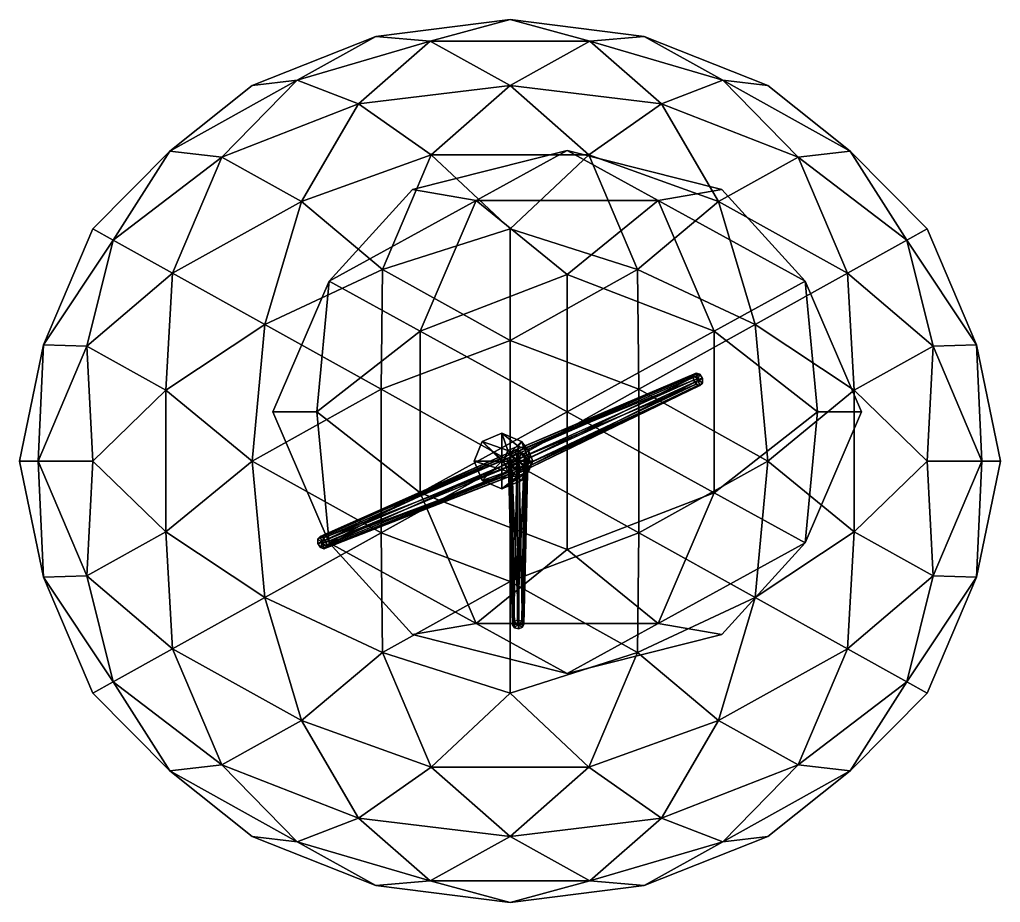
# Model space of a CAD drawing. Header units: metres. Extents: x -2.95 to 3.05, y -2.7 to 2.7.
import ezdxf

# ---------------------------------------------------------------- set-up
doc = ezdxf.new("R2010")
doc.units = ezdxf.units.M
doc.layers.add('XARCH', color=2, linetype='Continuous')

msp = doc.modelspace()

# ---------------------------------------------------------------- linework, layer by layer
at = {"layer": 'XARCH'}
for points in [[(-0.7698, 2.5972, 4.0065), (-0.4374, 2.5679, 4.1511), (0.05, 2.7, 4.0065)], [(-0.7698, 2.5972, 4.0065), (0.05, 2.7, 4.0065), (-0.4374, 2.5679, 3.862)], [(-0.4374, 2.5679, 4.1511), (0.5374, 2.5679, 4.1511), (0.05, 2.7, 4.0065)], [(0.05, 2.7, 4.0065), (0.5374, 2.5679, 3.862), (-0.4374, 2.5679, 3.862)], [(0.05, 2.7, 4.0065), (0.5374, 2.5679, 4.1511), (0.8698, 2.5972, 4.0065)], [(0.05, 2.7, 4.0065), (0.8698, 2.5972, 4.0065), (0.5374, 2.5679, 3.862)], [(-1.5272, 2.2968, 4.0065), (-1.2517, 2.3292, 4.1495), (-0.7698, 2.5972, 4.0065)], [(-1.5272, 2.2968, 4.0065), (-0.7698, 2.5972, 4.0065), (-1.2517, 2.3292, 3.8636)], [(-1.2517, 2.3292, 4.1495), (-0.4374, 2.5679, 4.1511), (-0.7698, 2.5972, 4.0065)], [(-0.7698, 2.5972, 4.0065), (-0.4374, 2.5679, 3.862), (-1.2517, 2.3292, 3.8636)], [(0.5374, 2.5679, 4.1511), (1.3517, 2.3292, 4.1495), (0.8698, 2.5972, 4.0065)], [(0.8698, 2.5972, 4.0065), (1.3517, 2.3292, 3.8636), (0.5374, 2.5679, 3.862)], [(0.8698, 2.5972, 4.0065), (1.3517, 2.3292, 4.1495), (1.6272, 2.2968, 4.0065)], [(0.8698, 2.5972, 4.0065), (1.6272, 2.2968, 4.0065), (1.3517, 2.3292, 3.8636)], [(-1.2517, 2.3292, 4.1495), (-0.8771, 2.1843, 4.2815), (-0.4374, 2.5679, 4.1511)], [(-1.2517, 2.3292, 3.8636), (-0.4374, 2.5679, 3.862), (-0.8771, 2.1843, 3.7315)], [(-0.8771, 2.1843, 4.2815), (0.05, 2.2968, 4.2957), (-0.4374, 2.5679, 4.1511)], [(-0.4374, 2.5679, 3.862), (0.05, 2.2968, 3.7174), (-0.8771, 2.1843, 3.7315)], [(0.05, 2.2968, 4.2957), (0.5374, 2.5679, 4.1511), (-0.4374, 2.5679, 4.1511)], [(0.5374, 2.5679, 3.862), (0.05, 2.2968, 3.7174), (-0.4374, 2.5679, 3.862)], [(0.05, 2.2968, 4.2957), (0.9771, 2.1843, 4.2815), (0.5374, 2.5679, 4.1511)], [(0.5374, 2.5679, 3.862), (0.9771, 2.1843, 3.7315), (0.05, 2.2968, 3.7174)], [(0.5374, 2.5679, 4.1511), (0.9771, 2.1843, 4.2815), (1.3517, 2.3292, 4.1495)], [(0.5374, 2.5679, 3.862), (1.3517, 2.3292, 3.8636), (0.9771, 2.1843, 3.7315)], [(-1.5272, 2.2968, 4.0065), (-2.0313, 1.8955, 4.0949), (-1.2517, 2.3292, 4.1495)], [(-2.0313, 1.8955, 4.0949), (-1.7134, 1.8581, 4.2405), (-1.2517, 2.3292, 4.1495)], [(-1.5272, 2.2968, 4.0065), (-1.2517, 2.3292, 3.8636), (-2.0313, 1.8955, 3.9182)], [(-1.2517, 2.3292, 3.8636), (-1.7134, 1.8581, 3.7726), (-2.0313, 1.8955, 3.9182)], [(-1.5272, 2.2968, 4.0065), (-2.0313, 1.8955, 3.9182), (-2.0313, 1.8955, 4.0949)], [(-1.2517, 2.3292, 4.1495), (-1.7134, 1.8581, 4.2405), (-0.8771, 2.1843, 4.2815)], [(-1.2517, 2.3292, 3.8636), (-0.8771, 2.1843, 3.7315), (-1.7134, 1.8581, 3.7726)], [(-0.8771, 2.1843, 4.2815), (-0.4319, 1.8732, 4.3927), (0.05, 2.2968, 4.2957)], [(-0.8771, 2.1843, 3.7315), (0.05, 2.2968, 3.7174), (-0.4319, 1.8732, 3.6204)], [(-0.4319, 1.8732, 4.3927), (0.5319, 1.8732, 4.3927), (0.05, 2.2968, 4.2957)], [(0.05, 2.2968, 3.7174), (0.5319, 1.8732, 3.6204), (-0.4319, 1.8732, 3.6204)], [(0.05, 2.2968, 4.2957), (0.5319, 1.8732, 4.3927), (0.9771, 2.1843, 4.2815)], [(0.05, 2.2968, 3.7174), (0.9771, 2.1843, 3.7315), (0.5319, 1.8732, 3.6204)], [(1.3517, 2.3292, 4.1495), (0.9771, 2.1843, 4.2815), (1.8134, 1.8581, 4.2405)], [(0.9771, 2.1843, 3.7315), (1.3517, 2.3292, 3.8636), (1.8134, 1.8581, 3.7726)], [(1.6272, 2.2968, 4.0065), (1.3517, 2.3292, 4.1495), (2.1313, 1.8955, 4.0949)], [(1.3517, 2.3292, 4.1495), (1.8134, 1.8581, 4.2405), (2.1313, 1.8955, 4.0949)], [(1.3517, 2.3292, 3.8636), (1.6272, 2.2968, 4.0065), (2.1313, 1.8955, 3.9182)], [(1.3517, 2.3292, 3.8636), (2.1313, 1.8955, 3.9182), (1.8134, 1.8581, 3.7726)], [(2.1313, 1.8955, 4.0949), (2.1313, 1.8955, 3.9182), (1.6272, 2.2968, 4.0065)], [(-1.7134, 1.8581, 4.2405), (-1.226, 1.587, 4.385), (-0.8771, 2.1843, 4.2815)], [(-0.8771, 2.1843, 3.7315), (-1.226, 1.587, 3.628), (-1.7134, 1.8581, 3.7726)], [(-0.8771, 2.1843, 4.2815), (-1.226, 1.587, 4.385), (-0.4319, 1.8732, 4.3927)], [(-0.8771, 2.1843, 3.7315), (-0.4319, 1.8732, 3.6204), (-1.226, 1.587, 3.628)], [(0.9771, 2.1843, 4.2815), (0.5319, 1.8732, 4.3927), (1.326, 1.587, 4.385)], [(0.5319, 1.8732, 3.6204), (0.9771, 2.1843, 3.7315), (1.326, 1.587, 3.628)], [(0.9771, 2.1843, 4.2815), (1.326, 1.587, 4.385), (1.8134, 1.8581, 4.2405)], [(0.9771, 2.1843, 3.7315), (1.8134, 1.8581, 3.7726), (1.326, 1.587, 3.628)], [(-2.0313, 1.8955, 3.9182), (-2.3771, 1.35, 3.8366), (-2.502, 1.4195, 4.0065)], [(-2.0313, 1.8955, 4.0949), (-2.502, 1.4195, 4.0065), (-2.3771, 1.35, 4.1765)], [(-2.0313, 1.8955, 3.9182), (-2.502, 1.4195, 4.0065), (-2.0313, 1.8955, 4.0949)], [(-2.0313, 1.8955, 4.0949), (-2.3771, 1.35, 4.1765), (-1.7134, 1.8581, 4.2405)], [(-2.0313, 1.8955, 3.9182), (-1.7134, 1.8581, 3.7726), (-2.3771, 1.35, 3.8366)], [(-1.226, 1.587, 4.385), (-0.7297, 1.1715, 4.481), (-0.4319, 1.8732, 4.3927)], [(-0.4319, 1.8732, 3.6204), (-0.7297, 1.1715, 3.5321), (-1.226, 1.587, 3.628)], [(-0.4319, 1.8732, 4.3927), (-0.7297, 1.1715, 4.481), (0.05, 1.4195, 4.4744)], [(-0.4319, 1.8732, 3.6204), (0.05, 1.4195, 3.5387), (-0.7297, 1.1715, 3.5321)], [(-0.5463, 1.661, 4.4565), (-0.1562, 1.5944, 4.6565), (0.4, 1.9, 4.4565)], [(-0.5463, 1.661, 4.4565), (0.4, 1.9, 4.4565), (-0.1562, 1.5944, 4.2565)], [(-0.4319, 1.8732, 4.3927), (0.05, 1.4195, 4.4744), (0.5319, 1.8732, 4.3927)], [(-0.4319, 1.8732, 3.6204), (0.5319, 1.8732, 3.6204), (0.05, 1.4195, 3.5387)], [(-0.1562, 1.5944, 4.6565), (0.9562, 1.5944, 4.6565), (0.4, 1.9, 4.4565)], [(0.4, 1.9, 4.4565), (0.9562, 1.5944, 4.2565), (-0.1562, 1.5944, 4.2565)], [(0.5319, 1.8732, 4.3927), (0.05, 1.4195, 4.4744), (0.8297, 1.1715, 4.481)], [(0.05, 1.4195, 3.5387), (0.5319, 1.8732, 3.6204), (0.8297, 1.1715, 3.5321)], [(0.4, 1.9, 4.4565), (0.9562, 1.5944, 4.6565), (1.3463, 1.661, 4.4565)], [(0.4, 1.9, 4.4565), (1.3463, 1.661, 4.4565), (0.9562, 1.5944, 4.2565)], [(0.5319, 1.8732, 4.3927), (0.8297, 1.1715, 4.481), (1.326, 1.587, 4.385)], [(0.5319, 1.8732, 3.6204), (1.326, 1.587, 3.628), (0.8297, 1.1715, 3.5321)], [(2.1313, 1.8955, 4.0949), (1.8134, 1.8581, 4.2405), (2.4771, 1.35, 4.1765)], [(1.8134, 1.8581, 3.7726), (2.1313, 1.8955, 3.9182), (2.4771, 1.35, 3.8366)], [(2.4771, 1.35, 4.1765), (2.602, 1.4195, 4.0065), (2.1313, 1.8955, 4.0949)], [(2.602, 1.4195, 4.0065), (2.4771, 1.35, 3.8366), (2.1313, 1.8955, 3.9182)], [(2.602, 1.4195, 4.0065), (2.1313, 1.8955, 3.9182), (2.1313, 1.8955, 4.0949)], [(-2.3771, 1.35, 4.1765), (-2.0146, 1.1484, 4.3298), (-1.7134, 1.8581, 4.2405)], [(-1.7134, 1.8581, 3.7726), (-2.0146, 1.1484, 3.6833), (-2.3771, 1.35, 3.8366)], [(-2.0146, 1.1484, 4.3298), (-1.226, 1.587, 4.385), (-1.7134, 1.8581, 4.2405)], [(-1.226, 1.587, 3.628), (-2.0146, 1.1484, 3.6833), (-1.7134, 1.8581, 3.7726)], [(1.326, 1.587, 4.385), (2.1146, 1.1484, 4.3298), (1.8134, 1.8581, 4.2405)], [(1.8134, 1.8581, 3.7726), (2.1146, 1.1484, 3.6833), (1.326, 1.587, 3.628)], [(1.8134, 1.8581, 4.2405), (2.1146, 1.1484, 4.3298), (2.4771, 1.35, 4.1765)], [(1.8134, 1.8581, 3.7726), (2.4771, 1.35, 3.8366), (2.1146, 1.1484, 3.6833)], [(-0.5463, 1.661, 4.4565), (-1.0562, 1.1, 4.5801), (-0.1562, 1.5944, 4.6565)], [(-0.5463, 1.661, 4.4565), (-0.1562, 1.5944, 4.2565), (-1.0562, 1.1, 4.3329)], [(-0.5463, 1.661, 4.4565), (-1.0562, 1.1, 4.3329), (-1.0562, 1.1, 4.5801)], [(1.3463, 1.661, 4.4565), (0.9562, 1.5944, 4.6565), (1.8562, 1.1, 4.5801)], [(0.9562, 1.5944, 4.2565), (1.3463, 1.661, 4.4565), (1.8562, 1.1, 4.3329)], [(1.8562, 1.1, 4.5801), (1.8562, 1.1, 4.3329), (1.3463, 1.661, 4.4565)], [(-2.0146, 1.1484, 4.3298), (-1.45, 0.8343, 4.4515), (-1.226, 1.587, 4.385)], [(-1.226, 1.587, 3.628), (-1.45, 0.8343, 3.5616), (-2.0146, 1.1484, 3.6833)], [(-1.226, 1.587, 4.385), (-1.45, 0.8343, 4.4515), (-0.7297, 1.1715, 4.481)], [(-1.226, 1.587, 3.628), (-0.7297, 1.1715, 3.5321), (-1.45, 0.8343, 3.5616)], [(-1.0562, 1.1, 4.5801), (-0.5, 0.7944, 4.7801), (-0.1562, 1.5944, 4.6565)], [(-0.1562, 1.5944, 4.2565), (-0.5, 0.7944, 4.1329), (-1.0562, 1.1, 4.3329)], [(-0.1562, 1.5944, 4.6565), (-0.5, 0.7944, 4.7801), (0.4, 1.1412, 4.7968)], [(-0.1562, 1.5944, 4.2565), (0.4, 1.1412, 4.1163), (-0.5, 0.7944, 4.1329)], [(-0.1562, 1.5944, 4.6565), (0.4, 1.1412, 4.7968), (0.9562, 1.5944, 4.6565)], [(-0.1562, 1.5944, 4.2565), (0.9562, 1.5944, 4.2565), (0.4, 1.1412, 4.1163)], [(0.9562, 1.5944, 4.6565), (0.4, 1.1412, 4.7968), (1.3, 0.7944, 4.7801)], [(0.4, 1.1412, 4.1163), (0.9562, 1.5944, 4.2565), (1.3, 0.7944, 4.1329)], [(1.326, 1.587, 4.385), (0.8297, 1.1715, 4.481), (1.55, 0.8343, 4.4515)], [(0.8297, 1.1715, 3.5321), (1.326, 1.587, 3.628), (1.55, 0.8343, 3.5616)], [(0.9562, 1.5944, 4.6565), (1.3, 0.7944, 4.7801), (1.8562, 1.1, 4.5801)], [(0.9562, 1.5944, 4.2565), (1.8562, 1.1, 4.3329), (1.3, 0.7944, 4.1329)], [(1.326, 1.587, 4.385), (1.55, 0.8343, 4.4515), (2.1146, 1.1484, 4.3298)], [(1.326, 1.587, 3.628), (2.1146, 1.1484, 3.6833), (1.55, 0.8343, 3.5616)], [(-2.3771, 1.35, 3.8366), (-2.8032, 0.7097, 3.9172), (-2.502, 1.4195, 4.0065)], [(-2.502, 1.4195, 4.0065), (-2.8032, 0.7097, 4.0959), (-2.3771, 1.35, 4.1765)], [(-2.8032, 0.7097, 3.9172), (-2.8032, 0.7097, 4.0959), (-2.502, 1.4195, 4.0065)], [(0.05, 1.4195, 4.4744), (-0.7297, 1.1715, 4.481), (0.05, 0.7378, 4.5356)], [(-0.7297, 1.1715, 3.5321), (0.05, 1.4195, 3.5387), (0.05, 0.7378, 3.4775)], [(0.05, 0.7378, 4.5356), (0.8297, 1.1715, 4.481), (0.05, 1.4195, 4.4744)], [(0.8297, 1.1715, 3.5321), (0.05, 0.7378, 3.4775), (0.05, 1.4195, 3.5387)], [(2.9032, 0.7097, 3.9172), (2.4771, 1.35, 3.8366), (2.602, 1.4195, 4.0065)], [(2.9032, 0.7097, 4.0959), (2.602, 1.4195, 4.0065), (2.4771, 1.35, 4.1765)], [(2.9032, 0.7097, 3.9172), (2.602, 1.4195, 4.0065), (2.9032, 0.7097, 4.0959)], [(-2.3771, 1.35, 3.8366), (-2.538, 0.7017, 3.7679), (-2.8032, 0.7097, 3.9172)], [(-2.3771, 1.35, 4.1765), (-2.8032, 0.7097, 4.0959), (-2.538, 0.7017, 4.2452)], [(-2.3771, 1.35, 4.1765), (-2.538, 0.7017, 4.2452), (-2.0146, 1.1484, 4.3298)], [(-2.3771, 1.35, 3.8366), (-2.0146, 1.1484, 3.6833), (-2.538, 0.7017, 3.7679)], [(2.4771, 1.35, 4.1765), (2.1146, 1.1484, 4.3298), (2.638, 0.7017, 4.2452)], [(2.1146, 1.1484, 3.6833), (2.4771, 1.35, 3.8366), (2.638, 0.7017, 3.7679)], [(2.638, 0.7017, 4.2452), (2.9032, 0.7097, 4.0959), (2.4771, 1.35, 4.1765)], [(2.9032, 0.7097, 3.9172), (2.638, 0.7017, 3.7679), (2.4771, 1.35, 3.8366)], [(-2.538, 0.7017, 4.2452), (-2.0561, 0.4337, 4.3881), (-2.0146, 1.1484, 4.3298)], [(-2.0146, 1.1484, 3.6833), (-2.0561, 0.4337, 3.625), (-2.538, 0.7017, 3.7679)], [(-2.0146, 1.1484, 4.3298), (-2.0561, 0.4337, 4.3881), (-1.45, 0.8343, 4.4515)], [(-2.0146, 1.1484, 3.6833), (-1.45, 0.8343, 3.5616), (-2.0561, 0.4337, 3.625)], [(-0.7297, 1.1715, 4.481), (-1.45, 0.8343, 4.4515), (-0.7386, 0.4386, 4.5296)], [(-1.45, 0.8343, 3.5616), (-0.7297, 1.1715, 3.5321), (-0.7386, 0.4386, 3.4835)], [(-0.7297, 1.1715, 4.481), (-0.7386, 0.4386, 4.5296), (0.05, 0.7378, 4.5356)], [(-0.7297, 1.1715, 3.5321), (0.05, 0.7378, 3.4775), (-0.7386, 0.4386, 3.4835)], [(0.4, 1.1412, 4.7968), (-0.5, 0.7944, 4.7801), (0.4, 0.3, 4.8565)], [(-0.5, 0.7944, 4.1329), (0.4, 1.1412, 4.1163), (0.4, 0.3, 4.0565)], [(0.8386, 0.4386, 4.5296), (0.8297, 1.1715, 4.481), (0.05, 0.7378, 4.5356)], [(0.8386, 0.4386, 3.4835), (0.05, 0.7378, 3.4775), (0.8297, 1.1715, 3.5321)], [(0.4, 0.3, 4.8565), (1.3, 0.7944, 4.7801), (0.4, 1.1412, 4.7968)], [(1.3, 0.7944, 4.1329), (0.4, 0.3, 4.0565), (0.4, 1.1412, 4.1163)], [(0.8386, 0.4386, 4.5296), (1.55, 0.8343, 4.4515), (0.8297, 1.1715, 4.481)], [(1.55, 0.8343, 3.5616), (0.8386, 0.4386, 3.4835), (0.8297, 1.1715, 3.5321)], [(2.1146, 1.1484, 4.3298), (1.55, 0.8343, 4.4515), (2.1561, 0.4337, 4.3881)], [(1.55, 0.8343, 3.5616), (2.1146, 1.1484, 3.6833), (2.1561, 0.4337, 3.625)], [(2.1146, 1.1484, 4.3298), (2.1561, 0.4337, 4.3881), (2.638, 0.7017, 4.2452)], [(2.1146, 1.1484, 3.6833), (2.638, 0.7017, 3.7679), (2.1561, 0.4337, 3.625)], [(-1.0562, 1.1, 4.3329), (-1.1312, 0.3, 4.2462), (-1.4, 0.3, 4.4565)], [(-1.0562, 1.1, 4.5801), (-1.4, 0.3, 4.4565), (-1.1312, 0.3, 4.6668)], [(-1.0562, 1.1, 4.3329), (-1.4, 0.3, 4.4565), (-1.0562, 1.1, 4.5801)], [(-1.0562, 1.1, 4.5801), (-1.1312, 0.3, 4.6668), (-0.5, 0.7944, 4.7801)], [(-1.0562, 1.1, 4.3329), (-0.5, 0.7944, 4.1329), (-1.1312, 0.3, 4.2462)], [(1.8562, 1.1, 4.5801), (1.3, 0.7944, 4.7801), (1.9312, 0.3, 4.6668)], [(1.3, 0.7944, 4.1329), (1.8562, 1.1, 4.3329), (1.9312, 0.3, 4.2462)], [(1.9312, 0.3, 4.6668), (2.2, 0.3, 4.4565), (1.8562, 1.1, 4.5801)], [(2.2, 0.3, 4.4565), (1.9312, 0.3, 4.2462), (1.8562, 1.1, 4.3329)], [(2.2, 0.3, 4.4565), (1.8562, 1.1, 4.3329), (1.8562, 1.1, 4.5801)], [(-1.45, 0.8343, 4.4515), (-2.0561, 0.4337, 4.3881), (-1.5272, 0, 4.4744)], [(-2.0561, 0.4337, 3.625), (-1.45, 0.8343, 3.5616), (-1.5272, 0, 3.5387)], [(-1.45, 0.8343, 4.4515), (-1.5272, 0, 4.4744), (-0.7386, 0.4386, 4.5296)], [(-1.45, 0.8343, 3.5616), (-0.7386, 0.4386, 3.4835), (-1.5272, 0, 3.5387)], [(-0.5, 0.7944, 4.7801), (-1.1312, 0.3, 4.6668), (-0.5, -0.1944, 4.7801)], [(-1.1312, 0.3, 4.2462), (-0.5, 0.7944, 4.1329), (-0.5, -0.1944, 4.1329)], [(-0.5, 0.7944, 4.7801), (-0.5, -0.1944, 4.7801), (0.4, 0.3, 4.8565)], [(-0.5, 0.7944, 4.1329), (0.4, 0.3, 4.0565), (-0.5, -0.1944, 4.1329)], [(1.3, -0.1944, 4.7801), (1.3, 0.7944, 4.7801), (0.4, 0.3, 4.8565)], [(1.3, -0.1944, 4.1329), (0.4, 0.3, 4.0565), (1.3, 0.7944, 4.1329)], [(1.6272, 0, 4.4744), (1.55, 0.8343, 4.4515), (0.8386, 0.4386, 4.5296)], [(1.6272, 0, 3.5387), (0.8386, 0.4386, 3.4835), (1.55, 0.8343, 3.5616)], [(1.3, -0.1944, 4.7801), (1.9312, 0.3, 4.6668), (1.3, 0.7944, 4.7801)], [(1.9312, 0.3, 4.2462), (1.3, -0.1944, 4.1329), (1.3, 0.7944, 4.1329)], [(1.6272, 0, 4.4744), (2.1561, 0.4337, 4.3881), (1.55, 0.8343, 4.4515)], [(2.1561, 0.4337, 3.625), (1.6272, 0, 3.5387), (1.55, 0.8343, 3.5616)], [(0.05, 0.7378, 4.5356), (-0.7386, 0.4386, 4.5296), (0.05, 0, 4.5565)], [(-0.7386, 0.4386, 3.4835), (0.05, 0.7378, 3.4775), (0.05, 0, 3.4565)], [(0.05, 0, 4.5565), (0.8386, 0.4386, 4.5296), (0.05, 0.7378, 4.5356)], [(0.8386, 0.4386, 3.4835), (0.05, 0, 3.4565), (0.05, 0.7378, 3.4775)], [(-2.8032, 0.7097, 3.9172), (-2.8358, 0, 3.8562), (-2.95, 0, 4.0065)], [(-2.8032, 0.7097, 4.0959), (-2.95, 0, 4.0065), (-2.8358, 0, 4.1568)], [(-2.8032, 0.7097, 3.9172), (-2.95, 0, 4.0065), (-2.8032, 0.7097, 4.0959)], [(-2.538, 0.7017, 3.7679), (-2.8358, 0, 3.8562), (-2.8032, 0.7097, 3.9172)], [(-2.8032, 0.7097, 4.0959), (-2.8358, 0, 4.1568), (-2.538, 0.7017, 4.2452)], [(-2.538, 0.7017, 3.7679), (-2.502, 0, 3.7174), (-2.8358, 0, 3.8562)], [(-2.538, 0.7017, 4.2452), (-2.8358, 0, 4.1568), (-2.502, 0, 4.2957)], [(-2.538, 0.7017, 4.2452), (-2.502, 0, 4.2957), (-2.0561, 0.4337, 4.3881)], [(-2.538, 0.7017, 3.7679), (-2.0561, 0.4337, 3.625), (-2.502, 0, 3.7174)], [(2.638, 0.7017, 4.2452), (2.1561, 0.4337, 4.3881), (2.602, 0, 4.2957)], [(2.1561, 0.4337, 3.625), (2.638, 0.7017, 3.7679), (2.602, 0, 3.7174)], [(2.602, 0, 4.2957), (2.9358, 0, 4.1568), (2.638, 0.7017, 4.2452)], [(2.9358, 0, 3.8562), (2.602, 0, 3.7174), (2.638, 0.7017, 3.7679)], [(2.9358, 0, 4.1568), (2.9032, 0.7097, 4.0959), (2.638, 0.7017, 4.2452)], [(2.9358, 0, 3.8562), (2.638, 0.7017, 3.7679), (2.9032, 0.7097, 3.9172)], [(2.9358, 0, 4.1568), (3.05, 0, 4.0065), (2.9032, 0.7097, 4.0959)], [(3.05, 0, 4.0065), (2.9358, 0, 3.8562), (2.9032, 0.7097, 3.9172)], [(3.05, 0, 4.0065), (2.9032, 0.7097, 3.9172), (2.9032, 0.7097, 4.0959)], [(0.0794, 0.0663, 2.3977), (0.0506, 0.0407, 2.4349), (1.1718, 0.5232, 3.6227)], [(0.0506, 0.0407, 2.4349), (1.1718, 0.495, 3.6345), (1.1718, 0.5232, 3.6227)], [(0.0506, 0.0407, 2.4349), (0.0507, -0.0088, 2.4554), (1.1718, 0.495, 3.6345)], [(0.0507, -0.0088, 2.4554), (1.1884, 0.4696, 3.6298), (1.1718, 0.495, 3.6345)], [(0.1203, 0.0531, 2.3657), (0.0794, 0.0663, 2.3977), (1.1883, 0.5379, 3.6015)], [(0.0794, 0.0663, 2.3977), (1.1718, 0.5232, 3.6227), (1.1883, 0.5379, 3.6015)], [(0.1203, 0.0531, 2.3657), (1.1883, 0.5379, 3.6015), (1.2116, 0.5304, 3.5832)], [(0.1493, 0.0088, 2.3577), (0.1203, 0.0531, 2.3657), (1.2116, 0.5304, 3.5832)], [(0.1493, 0.0088, 2.3577), (1.2116, 0.5304, 3.5832), (1.2282, 0.505, 3.5786)], [(0.1494, -0.0407, 2.3782), (0.1493, 0.0088, 2.3577), (1.2282, 0.505, 3.5786)], [(0.1494, -0.0407, 2.3782), (1.2282, 0.505, 3.5786), (1.2282, 0.4768, 3.5903)], [(1.2, 0.5, 3.6065), (1.1883, 0.5379, 3.6015), (1.1718, 0.5232, 3.6227)], [(1.2, 0.5, 3.6065), (1.1718, 0.5232, 3.6227), (1.1718, 0.495, 3.6345)], [(1.2, 0.5, 3.6065), (1.1718, 0.495, 3.6345), (1.1884, 0.4696, 3.6298)], [(1.2, 0.5, 3.6065), (1.2116, 0.5304, 3.5832), (1.1883, 0.5379, 3.6015)], [(1.2, 0.5, 3.6065), (1.1884, 0.4696, 3.6298), (1.2117, 0.4621, 3.6116)], [(1.2, 0.5, 3.6065), (1.2282, 0.505, 3.5786), (1.2116, 0.5304, 3.5832)], [(1.2, 0.5, 3.6065), (1.2282, 0.4768, 3.5903), (1.2282, 0.505, 3.5786)], [(1.2, 0.5, 3.6065), (1.2117, 0.4621, 3.6116), (1.2282, 0.4768, 3.5903)], [(-2.0561, 0.4337, 4.3881), (-2.502, 0, 4.2957), (-2.0561, -0.4337, 4.3881)], [(-2.502, 0, 3.7174), (-2.0561, 0.4337, 3.625), (-2.0561, -0.4337, 3.625)], [(-2.0561, 0.4337, 4.3881), (-2.0561, -0.4337, 4.3881), (-1.5272, 0, 4.4744)], [(-2.0561, 0.4337, 3.625), (-1.5272, 0, 3.5387), (-2.0561, -0.4337, 3.625)], [(-1.5272, 0, 4.4744), (-0.7386, -0.4386, 4.5296), (-0.7386, 0.4386, 4.5296)], [(-0.7386, 0.4386, 3.4835), (-0.7386, -0.4386, 3.4835), (-1.5272, 0, 3.5387)], [(-0.7386, 0.4386, 4.5296), (-0.7386, -0.4386, 4.5296), (0.05, 0, 4.5565)], [(-0.7386, 0.4386, 3.4835), (0.05, 0, 3.4565), (-0.7386, -0.4386, 3.4835)], [(0.8386, -0.4386, 4.5296), (0.8386, 0.4386, 4.5296), (0.05, 0, 4.5565)], [(0.8386, -0.4386, 3.4835), (0.05, 0, 3.4565), (0.8386, 0.4386, 3.4835)], [(0.0507, -0.0088, 2.4554), (0.0797, -0.0531, 2.4473), (1.1884, 0.4696, 3.6298)], [(0.0797, -0.0531, 2.4473), (1.2117, 0.4621, 3.6116), (1.1884, 0.4696, 3.6298)], [(0.0797, -0.0531, 2.4473), (0.1206, -0.0663, 2.4153), (1.2117, 0.4621, 3.6116)], [(0.1206, -0.0663, 2.4153), (0.1494, -0.0407, 2.3782), (1.2282, 0.4768, 3.5903)], [(0.1206, -0.0663, 2.4153), (1.2282, 0.4768, 3.5903), (1.2117, 0.4621, 3.6116)], [(1.6272, 0, 4.4744), (0.8386, 0.4386, 4.5296), (0.8386, -0.4386, 4.5296)], [(0.8386, -0.4386, 3.4835), (0.8386, 0.4386, 3.4835), (1.6272, 0, 3.5387)], [(2.1561, -0.4337, 4.3881), (2.1561, 0.4337, 4.3881), (1.6272, 0, 4.4744)], [(2.1561, -0.4337, 3.625), (1.6272, 0, 3.5387), (2.1561, 0.4337, 3.625)], [(2.1561, -0.4337, 4.3881), (2.602, 0, 4.2957), (2.1561, 0.4337, 4.3881)], [(2.602, 0, 3.7174), (2.1561, -0.4337, 3.625), (2.1561, 0.4337, 3.625)], [(-1.1312, 0.3, 4.6668), (-1.4, 0.3, 4.4565), (-1.0562, -0.5, 4.5801)], [(-1.4, 0.3, 4.4565), (-1.1312, 0.3, 4.2462), (-1.0562, -0.5, 4.3329)], [(-1.4, 0.3, 4.4565), (-1.0562, -0.5, 4.3329), (-1.0562, -0.5, 4.5801)], [(-1.0562, -0.5, 4.5801), (-0.5, -0.1944, 4.7801), (-1.1312, 0.3, 4.6668)], [(-0.5, -0.1944, 4.1329), (-1.0562, -0.5, 4.3329), (-1.1312, 0.3, 4.2462)], [(0.4, 0.3, 4.8565), (-0.5, -0.1944, 4.7801), (0.4, -0.5412, 4.7968)], [(-0.5, -0.1944, 4.1329), (0.4, 0.3, 4.0565), (0.4, -0.5412, 4.1163)], [(0.4, -0.5412, 4.7968), (1.3, -0.1944, 4.7801), (0.4, 0.3, 4.8565)], [(1.3, -0.1944, 4.1329), (0.4, -0.5412, 4.1163), (0.4, 0.3, 4.0565)], [(1.8562, -0.5, 4.5801), (1.9312, 0.3, 4.6668), (1.3, -0.1944, 4.7801)], [(1.8562, -0.5, 4.3329), (1.3, -0.1944, 4.1329), (1.9312, 0.3, 4.2462)], [(1.8562, -0.5, 4.3329), (1.9312, 0.3, 4.2462), (2.2, 0.3, 4.4565)], [(1.8562, -0.5, 4.5801), (2.2, 0.3, 4.4565), (1.9312, 0.3, 4.6668)], [(1.8562, -0.5, 4.3329), (2.2, 0.3, 4.4565), (1.8562, -0.5, 4.5801)], [(-0.1201, 0.1202, 0.0112), (-0.1699, 0, 0.0131), (0.0101, 0, 2.61)], [(0, 0, 0.0065), (-0.1699, 0, 0.0131), (-0.1201, 0.1202, 0.0112)], [(0, 0.17, 0.0065), (-0.1201, 0.1202, 0.0112), (0.0364, 0.0636, 2.609)], [(0, 0, 0.0065), (-0.1201, 0.1202, 0.0112), (0, 0.17, 0.0065)], [(-0.1201, 0.1202, 0.0112), (0.0101, 0, 2.61), (0.0364, 0.0636, 2.609)], [(0.1201, 0.1202, 0.0019), (0, 0.17, 0.0065), (0.1, 0.09, 2.6065)], [(0, 0.17, 0.0065), (0.0364, 0.0636, 2.609), (0.1, 0.09, 2.6065)], [(0, 0, 0.0065), (0, 0.17, 0.0065), (0.1201, 0.1202, 0.0019)], [(0, 0, 0.0065), (0.1201, 0.1202, 0.0019), (0.1699, 0)], [(0.1201, 0.1202, 0.0019), (0.1, 0.09, 2.6065), (0.1636, 0.0636, 2.6041)], [(0.1699, 0), (0.1201, 0.1202, 0.0019), (0.1636, 0.0636, 2.6041)], [(0.0794, 0.0665, 2.4143), (0.0535, 0.0415, 2.3747), (-1.1266, -0.4763, 3.4883)], [(0.0794, 0.0665, 2.4143), (-1.1266, -0.4763, 3.4883), (-1.1117, -0.462, 3.511)], [(0.1174, 0.0525, 2.4494), (0.0794, 0.0665, 2.4143), (-1.1117, -0.462, 3.511)], [(0.1, 0, 2.6065), (0.0364, 0.0636, 2.609), (0.0101, 0, 2.61)], [(0.1, 0, 2.6065), (0.1, 0.09, 2.6065), (0.0364, 0.0636, 2.609)], [(0.1, 0, 2.4065), (0.0506, 0.0407, 2.4349), (0.0794, 0.0663, 2.3977)], [(0.1, 0, 2.4065), (0.0535, 0.0415, 2.3747), (0.0794, 0.0665, 2.4143)], [(0.1, 0, 2.4065), (0.0794, 0.0665, 2.4143), (0.1174, 0.0525, 2.4494)], [(0.1, 0, 2.4065), (0.0794, 0.0663, 2.3977), (0.1203, 0.0531, 2.3657)], [(0.1, 0, 2.6065), (0.1636, 0.0636, 2.6041), (0.1, 0.09, 2.6065)], [(0.1, 0, 2.6065), (0.1899, 0, 2.6031), (0.1636, 0.0636, 2.6041)], [(0.1699, 0), (0.1636, 0.0636, 2.6041), (0.1899, 0, 2.6031)], [(-2.8358, 0, 4.1568), (-2.95, 0, 4.0065), (-2.8032, -0.7097, 4.0959)], [(-2.95, 0, 4.0065), (-2.8358, 0, 3.8562), (-2.8032, -0.7097, 3.9172)], [(-2.95, 0, 4.0065), (-2.8032, -0.7097, 3.9172), (-2.8032, -0.7097, 4.0959)], [(-2.502, 0, 4.2957), (-2.8358, 0, 4.1568), (-2.538, -0.7017, 4.2452)], [(-2.8358, 0, 4.1568), (-2.8032, -0.7097, 4.0959), (-2.538, -0.7017, 4.2452)], [(-2.8358, 0, 3.8562), (-2.502, 0, 3.7174), (-2.538, -0.7017, 3.7679)], [(-2.8358, 0, 3.8562), (-2.538, -0.7017, 3.7679), (-2.8032, -0.7097, 3.9172)], [(-2.538, -0.7017, 4.2452), (-2.0561, -0.4337, 4.3881), (-2.502, 0, 4.2957)], [(-2.0561, -0.4337, 3.625), (-2.538, -0.7017, 3.7679), (-2.502, 0, 3.7174)], [(-1.5272, 0, 4.4744), (-2.0561, -0.4337, 4.3881), (-1.45, -0.8343, 4.4515)], [(-2.0561, -0.4337, 3.625), (-1.5272, 0, 3.5387), (-1.45, -0.8343, 3.5616)], [(-1.5272, 0, 4.4744), (-1.45, -0.8343, 4.4515), (-0.7386, -0.4386, 4.5296)], [(-1.5272, 0, 3.5387), (-0.7386, -0.4386, 3.4835), (-1.45, -0.8343, 3.5616)], [(0.0535, 0.0415, 2.3747), (-1.1258, -0.5045, 3.4763), (-1.1266, -0.4763, 3.4883)], [(0.0535, 0.0415, 2.3747), (0.0548, -0.0078, 2.3537), (-1.1258, -0.5045, 3.4763)], [(0.1174, 0.0525, 2.4494), (-1.1117, -0.462, 3.511), (-1.09, -0.47, 3.531)], [(0.1452, 0.0078, 2.4594), (0.1174, 0.0525, 2.4494), (-1.09, -0.47, 3.531)], [(0.1452, 0.0078, 2.4594), (-1.09, -0.47, 3.531), (-1.0742, -0.4955, 3.5367)], [(0.1465, -0.0415, 2.4384), (0.1452, 0.0078, 2.4594), (-1.0742, -0.4955, 3.5367)], [(0.05, 0, 4.5565), (-0.7386, -0.4386, 4.5296), (0.05, -0.7378, 4.5356)], [(-0.7386, -0.4386, 3.4835), (0.05, 0, 3.4565), (0.05, -0.7378, 3.4775)], [(-0.1699, 0, 0.0131), (-0.1201, -0.1202, 0.0112), (0.0364, -0.0636, 2.609)], [(-0.1699, 0, 0.0131), (0.0364, -0.0636, 2.609), (0.0101, 0, 2.61)], [(0, 0, 0.0065), (-0.1201, -0.1202, 0.0112), (-0.1699, 0, 0.0131)], [(0, 0, 0.0065), (0, -0.17, 0.0065), (-0.1201, -0.1202, 0.0112)], [(0, 0, 0.0065), (0.1201, -0.1202, 0.0019), (0, -0.17, 0.0065)], [(0, 0, 0.0065), (0.1699, 0), (0.1201, -0.1202, 0.0019)], [(0.1, 0, 2.6065), (0.0101, 0, 2.61), (0.0364, -0.0636, 2.609)], [(0.1, 0, 2.6065), (0.0364, -0.0636, 2.609), (0.1, -0.09, 2.6065)], [(0.0539, 0.0295, 2.5311), (0.0402, -0.0042, 2.5031), (0.0651, -1.0024, 3.7045)], [(0.1, 0, 2.5065), (0.0402, -0.0042, 2.5031), (0.0539, 0.0295, 2.5311)], [(0.1, 0, 2.5065), (0.0616, -0.0354, 2.477), (0.0402, -0.0042, 2.5031)], [(0.05, -0.7378, 4.5356), (0.8386, -0.4386, 4.5296), (0.05, 0, 4.5565)], [(0.8386, -0.4386, 3.4835), (0.05, -0.7378, 3.4775), (0.05, 0, 3.4565)], [(0.1, 0, 2.4065), (0.0507, -0.0088, 2.4554), (0.0506, 0.0407, 2.4349)], [(0.1, 0, 2.4065), (0.0797, -0.0531, 2.4473), (0.0507, -0.0088, 2.4554)], [(0.1, 0, 2.4065), (0.0548, -0.0078, 2.3537), (0.0535, 0.0415, 2.3747)], [(0.0946, 0.0459, 2.5448), (0.0539, 0.0295, 2.5311), (0.0731, -0.9828, 3.7209)], [(0.1, 0, 2.5065), (0.0539, 0.0295, 2.5311), (0.0946, 0.0459, 2.5448)], [(0.0539, 0.0295, 2.5311), (0.0651, -1.0024, 3.7045), (0.0731, -0.9828, 3.7209)], [(0.1, 0, 2.4065), (0.0826, -0.0525, 2.3636), (0.0548, -0.0078, 2.3537)], [(0.1, 0, 2.5065), (0.1054, -0.0459, 2.4683), (0.0616, -0.0354, 2.477)], [(0.0946, 0.0459, 2.5448), (0.0731, -0.9828, 3.7209), (0.0968, -0.9732, 3.7288)], [(0.1, 0, 2.4065), (0.1206, -0.0663, 2.4153), (0.0797, -0.0531, 2.4473)], [(0.1, 0, 2.4065), (0.1206, -0.0665, 2.3987), (0.0826, -0.0525, 2.3636)], [(0.1384, 0.0354, 2.536), (0.0946, 0.0459, 2.5448), (0.0968, -0.9732, 3.7288)], [(0.1, 0, 2.5065), (0.0946, 0.0459, 2.5448), (0.1384, 0.0354, 2.536)], [(0.1384, 0.0354, 2.536), (0.0968, -0.9732, 3.7288), (0.1224, -0.9793, 3.7237)], [(0.1, 0, 2.4065), (0.1203, 0.0531, 2.3657), (0.1493, 0.0088, 2.3577)], [(0.1, 0, 2.4065), (0.1174, 0.0525, 2.4494), (0.1452, 0.0078, 2.4594)], [(0.1, 0, 2.5065), (0.1384, 0.0354, 2.536), (0.1598, 0.0042, 2.51)], [(0.1, 0, 2.4065), (0.1493, 0.0088, 2.3577), (0.1494, -0.0407, 2.3782)], [(0.1, 0, 2.4065), (0.1452, 0.0078, 2.4594), (0.1465, -0.0415, 2.4384)], [(0.1, 0, 2.5065), (0.1598, 0.0042, 2.51), (0.1461, -0.0295, 2.4819)], [(0.1, 0, 2.6065), (0.1, -0.09, 2.6065), (0.1636, -0.0636, 2.6041)], [(0.1, 0, 2.6065), (0.1636, -0.0636, 2.6041), (0.1899, 0, 2.6031)], [(0.1, 0, 2.4065), (0.1494, -0.0407, 2.3782), (0.1206, -0.0663, 2.4153)], [(0.1, 0, 2.4065), (0.1465, -0.0415, 2.4384), (0.1206, -0.0665, 2.3987)], [(0.1, 0, 2.5065), (0.1461, -0.0295, 2.4819), (0.1054, -0.0459, 2.4683)], [(0.1201, -0.1202, 0.0019), (0.1699, 0), (0.1899, 0, 2.6031)], [(0.1201, -0.1202, 0.0019), (0.1899, 0, 2.6031), (0.1636, -0.0636, 2.6041)], [(0.1598, 0.0042, 2.51), (0.1384, 0.0354, 2.536), (0.1224, -0.9793, 3.7237)], [(0.1598, 0.0042, 2.51), (0.1224, -0.9793, 3.7237), (0.1349, -0.9976, 3.7086)], [(0.1461, -0.0295, 2.4819), (0.1598, 0.0042, 2.51), (0.1349, -0.9976, 3.7086)], [(1.55, -0.8343, 4.4515), (1.6272, 0, 4.4744), (0.8386, -0.4386, 4.5296)], [(1.55, -0.8343, 3.5616), (0.8386, -0.4386, 3.4835), (1.6272, 0, 3.5387)], [(1.55, -0.8343, 4.4515), (2.1561, -0.4337, 4.3881), (1.6272, 0, 4.4744)], [(2.1561, -0.4337, 3.625), (1.55, -0.8343, 3.5616), (1.6272, 0, 3.5387)], [(2.638, -0.7017, 4.2452), (2.602, 0, 4.2957), (2.1561, -0.4337, 4.3881)], [(2.638, -0.7017, 3.7679), (2.1561, -0.4337, 3.625), (2.602, 0, 3.7174)], [(2.638, -0.7017, 3.7679), (2.602, 0, 3.7174), (2.9358, 0, 3.8562)], [(2.638, -0.7017, 4.2452), (2.9358, 0, 4.1568), (2.602, 0, 4.2957)], [(2.638, -0.7017, 3.7679), (2.9358, 0, 3.8562), (2.9032, -0.7097, 3.9172)], [(2.9032, -0.7097, 4.0959), (2.9358, 0, 4.1568), (2.638, -0.7017, 4.2452)], [(2.9032, -0.7097, 3.9172), (2.9358, 0, 3.8562), (3.05, 0, 4.0065)], [(2.9032, -0.7097, 4.0959), (3.05, 0, 4.0065), (2.9358, 0, 4.1568)], [(2.9032, -0.7097, 3.9172), (3.05, 0, 4.0065), (2.9032, -0.7097, 4.0959)], [(0.0548, -0.0078, 2.3537), (-1.11, -0.53, 3.482), (-1.1258, -0.5045, 3.4763)], [(0.0548, -0.0078, 2.3537), (0.0826, -0.0525, 2.3636), (-1.11, -0.53, 3.482)], [(0.0826, -0.0525, 2.3636), (-1.0883, -0.538, 3.5021), (-1.11, -0.53, 3.482)], [(0.0826, -0.0525, 2.3636), (0.1206, -0.0665, 2.3987), (-1.0883, -0.538, 3.5021)], [(0.1465, -0.0415, 2.4384), (-1.0742, -0.4955, 3.5367), (-1.0734, -0.5237, 3.5247)], [(0.1206, -0.0665, 2.3987), (0.1465, -0.0415, 2.4384), (-1.0734, -0.5237, 3.5247)], [(0.0402, -0.0042, 2.5031), (0.0616, -0.0354, 2.477), (0.0776, -1.0207, 3.6893)], [(0.0402, -0.0042, 2.5031), (0.0776, -1.0207, 3.6893), (0.0651, -1.0024, 3.7045)], [(0.0616, -0.0354, 2.477), (0.1054, -0.0459, 2.4683), (0.1032, -1.0268, 3.6842)], [(0.0616, -0.0354, 2.477), (0.1032, -1.0268, 3.6842), (0.0776, -1.0207, 3.6893)], [(0.1054, -0.0459, 2.4683), (0.1269, -1.0172, 3.6922), (0.1032, -1.0268, 3.6842)], [(0.1054, -0.0459, 2.4683), (0.1461, -0.0295, 2.4819), (0.1269, -1.0172, 3.6922)], [(0.1461, -0.0295, 2.4819), (0.1349, -0.9976, 3.7086), (0.1269, -1.0172, 3.6922)], [(0.1206, -0.0665, 2.3987), (-1.0734, -0.5237, 3.5247), (-1.0883, -0.538, 3.5021)], [(-0.1201, -0.1202, 0.0112), (0.1, -0.09, 2.6065), (0.0364, -0.0636, 2.609)], [(-0.1201, -0.1202, 0.0112), (0, -0.17, 0.0065), (0.1, -0.09, 2.6065)], [(0, -0.17, 0.0065), (0.1201, -0.1202, 0.0019), (0.1636, -0.0636, 2.6041)], [(0, -0.17, 0.0065), (0.1636, -0.0636, 2.6041), (0.1, -0.09, 2.6065)], [(-0.1562, -0.9944, 4.6565), (-0.5, -0.1944, 4.7801), (-1.0562, -0.5, 4.5801)], [(-0.1562, -0.9944, 4.2565), (-1.0562, -0.5, 4.3329), (-0.5, -0.1944, 4.1329)], [(-0.1562, -0.9944, 4.6565), (0.4, -0.5412, 4.7968), (-0.5, -0.1944, 4.7801)], [(0.4, -0.5412, 4.1163), (-0.1562, -0.9944, 4.2565), (-0.5, -0.1944, 4.1329)], [(0.9562, -0.9944, 4.6565), (1.3, -0.1944, 4.7801), (0.4, -0.5412, 4.7968)], [(0.9562, -0.9944, 4.2565), (0.4, -0.5412, 4.1163), (1.3, -0.1944, 4.1329)], [(1.8562, -0.5, 4.5801), (1.3, -0.1944, 4.7801), (0.9562, -0.9944, 4.6565)], [(0.9562, -0.9944, 4.2565), (1.3, -0.1944, 4.1329), (1.8562, -0.5, 4.3329)], [(-2.0146, -1.1484, 4.3298), (-2.0561, -0.4337, 4.3881), (-2.538, -0.7017, 4.2452)], [(-2.0146, -1.1484, 3.6833), (-2.538, -0.7017, 3.7679), (-2.0561, -0.4337, 3.625)], [(-2.0146, -1.1484, 4.3298), (-1.45, -0.8343, 4.4515), (-2.0561, -0.4337, 4.3881)], [(-1.45, -0.8343, 3.5616), (-2.0146, -1.1484, 3.6833), (-2.0561, -0.4337, 3.625)], [(-0.7386, -0.4386, 4.5296), (-1.45, -0.8343, 4.4515), (-0.7297, -1.1715, 4.481)], [(-1.45, -0.8343, 3.5616), (-0.7386, -0.4386, 3.4835), (-0.7297, -1.1715, 3.5321)], [(-1.1, -0.5, 3.5065), (-1.1117, -0.462, 3.511), (-1.1266, -0.4763, 3.4883)], [(-1.1, -0.5, 3.5065), (-1.1266, -0.4763, 3.4883), (-1.1258, -0.5045, 3.4763)], [(-1.1, -0.5, 3.5065), (-1.09, -0.47, 3.531), (-1.1117, -0.462, 3.511)], [(-1.1, -0.5, 3.5065), (-1.0742, -0.4955, 3.5367), (-1.09, -0.47, 3.531)], [(-0.7386, -0.4386, 4.5296), (-0.7297, -1.1715, 4.481), (0.05, -0.7378, 4.5356)], [(-0.7386, -0.4386, 3.4835), (0.05, -0.7378, 3.4775), (-0.7297, -1.1715, 3.5321)], [(0.8297, -1.1715, 4.481), (0.8386, -0.4386, 4.5296), (0.05, -0.7378, 4.5356)], [(0.8297, -1.1715, 3.5321), (0.05, -0.7378, 3.4775), (0.8386, -0.4386, 3.4835)], [(0.8297, -1.1715, 4.481), (1.55, -0.8343, 4.4515), (0.8386, -0.4386, 4.5296)], [(1.55, -0.8343, 3.5616), (0.8297, -1.1715, 3.5321), (0.8386, -0.4386, 3.4835)], [(2.1146, -1.1484, 4.3298), (2.1561, -0.4337, 4.3881), (1.55, -0.8343, 4.4515)], [(2.1146, -1.1484, 3.6833), (1.55, -0.8343, 3.5616), (2.1561, -0.4337, 3.625)], [(2.638, -0.7017, 4.2452), (2.1561, -0.4337, 4.3881), (2.1146, -1.1484, 4.3298)], [(2.1146, -1.1484, 3.6833), (2.1561, -0.4337, 3.625), (2.638, -0.7017, 3.7679)], [(-1.1, -0.5, 3.5065), (-1.1258, -0.5045, 3.4763), (-1.11, -0.53, 3.482)], [(-1.1, -0.5, 3.5065), (-1.11, -0.53, 3.482), (-1.0883, -0.538, 3.5021)], [(-1.1, -0.5, 3.5065), (-1.0734, -0.5237, 3.5247), (-1.0742, -0.4955, 3.5367)], [(-1.1, -0.5, 3.5065), (-1.0883, -0.538, 3.5021), (-1.0734, -0.5237, 3.5247)], [(-1.0562, -0.5, 4.5801), (-1.0562, -0.5, 4.3329), (-0.5463, -1.061, 4.4565)], [(-0.5463, -1.061, 4.4565), (-0.1562, -0.9944, 4.6565), (-1.0562, -0.5, 4.5801)], [(-0.1562, -0.9944, 4.2565), (-0.5463, -1.061, 4.4565), (-1.0562, -0.5, 4.3329)], [(1.3463, -1.061, 4.4565), (1.8562, -0.5, 4.5801), (0.9562, -0.9944, 4.6565)], [(1.3463, -1.061, 4.4565), (0.9562, -0.9944, 4.2565), (1.8562, -0.5, 4.3329)], [(1.3463, -1.061, 4.4565), (1.8562, -0.5, 4.3329), (1.8562, -0.5, 4.5801)], [(0.9562, -0.9944, 4.6565), (0.4, -0.5412, 4.7968), (-0.1562, -0.9944, 4.6565)], [(0.9562, -0.9944, 4.2565), (-0.1562, -0.9944, 4.2565), (0.4, -0.5412, 4.1163)], [(-2.538, -0.7017, 4.2452), (-2.8032, -0.7097, 4.0959), (-2.3771, -1.35, 4.1765)], [(-2.8032, -0.7097, 3.9172), (-2.538, -0.7017, 3.7679), (-2.3771, -1.35, 3.8366)], [(-2.8032, -0.7097, 3.9172), (-2.3771, -1.35, 3.8366), (-2.502, -1.4195, 4.0065)], [(-2.8032, -0.7097, 4.0959), (-2.502, -1.4195, 4.0065), (-2.3771, -1.35, 4.1765)], [(-2.8032, -0.7097, 3.9172), (-2.502, -1.4195, 4.0065), (-2.8032, -0.7097, 4.0959)], [(-2.3771, -1.35, 4.1765), (-2.0146, -1.1484, 4.3298), (-2.538, -0.7017, 4.2452)], [(-2.0146, -1.1484, 3.6833), (-2.3771, -1.35, 3.8366), (-2.538, -0.7017, 3.7679)], [(2.4771, -1.35, 4.1765), (2.638, -0.7017, 4.2452), (2.1146, -1.1484, 4.3298)], [(2.4771, -1.35, 3.8366), (2.1146, -1.1484, 3.6833), (2.638, -0.7017, 3.7679)], [(2.4771, -1.35, 3.8366), (2.638, -0.7017, 3.7679), (2.9032, -0.7097, 3.9172)], [(2.4771, -1.35, 4.1765), (2.9032, -0.7097, 4.0959), (2.638, -0.7017, 4.2452)], [(2.4771, -1.35, 3.8366), (2.9032, -0.7097, 3.9172), (2.602, -1.4195, 4.0065)], [(2.602, -1.4195, 4.0065), (2.9032, -0.7097, 4.0959), (2.4771, -1.35, 4.1765)], [(2.9032, -0.7097, 3.9172), (2.9032, -0.7097, 4.0959), (2.602, -1.4195, 4.0065)], [(0.05, -0.7378, 4.5356), (-0.7297, -1.1715, 4.481), (0.05, -1.4195, 4.4744)], [(-0.7297, -1.1715, 3.5321), (0.05, -0.7378, 3.4775), (0.05, -1.4195, 3.5387)], [(0.05, -1.4195, 4.4744), (0.8297, -1.1715, 4.481), (0.05, -0.7378, 4.5356)], [(0.8297, -1.1715, 3.5321), (0.05, -1.4195, 3.5387), (0.05, -0.7378, 3.4775)], [(-1.226, -1.587, 4.385), (-1.45, -0.8343, 4.4515), (-2.0146, -1.1484, 4.3298)], [(-1.226, -1.587, 3.628), (-2.0146, -1.1484, 3.6833), (-1.45, -0.8343, 3.5616)], [(-1.226, -1.587, 4.385), (-0.7297, -1.1715, 4.481), (-1.45, -0.8343, 4.4515)], [(-0.7297, -1.1715, 3.5321), (-1.226, -1.587, 3.628), (-1.45, -0.8343, 3.5616)], [(1.326, -1.587, 4.385), (1.55, -0.8343, 4.4515), (0.8297, -1.1715, 4.481)], [(1.326, -1.587, 3.628), (0.8297, -1.1715, 3.5321), (1.55, -0.8343, 3.5616)], [(2.1146, -1.1484, 4.3298), (1.55, -0.8343, 4.4515), (1.326, -1.587, 4.385)], [(1.326, -1.587, 3.628), (1.55, -0.8343, 3.5616), (2.1146, -1.1484, 3.6833)], [(0.4, -1.3, 4.4565), (-0.1562, -0.9944, 4.6565), (-0.5463, -1.061, 4.4565)], [(0.4, -1.3, 4.4565), (-0.5463, -1.061, 4.4565), (-0.1562, -0.9944, 4.2565)], [(0.9562, -0.9944, 4.6565), (-0.1562, -0.9944, 4.6565), (0.4, -1.3, 4.4565)], [(0.4, -1.3, 4.4565), (-0.1562, -0.9944, 4.2565), (0.9562, -0.9944, 4.2565)], [(0.1, -1, 3.7065), (0.0731, -0.9828, 3.7209), (0.0651, -1.0024, 3.7045)], [(0.1, -1, 3.7065), (0.0651, -1.0024, 3.7045), (0.0776, -1.0207, 3.6893)], [(0.1, -1, 3.7065), (0.0968, -0.9732, 3.7288), (0.0731, -0.9828, 3.7209)], [(0.1, -1, 3.7065), (0.0776, -1.0207, 3.6893), (0.1032, -1.0268, 3.6842)], [(0.1, -1, 3.7065), (0.1224, -0.9793, 3.7237), (0.0968, -0.9732, 3.7288)], [(0.1, -1, 3.7065), (0.1349, -0.9976, 3.7086), (0.1224, -0.9793, 3.7237)], [(0.1, -1, 3.7065), (0.1269, -1.0172, 3.6922), (0.1349, -0.9976, 3.7086)], [(0.1, -1, 3.7065), (0.1032, -1.0268, 3.6842), (0.1269, -1.0172, 3.6922)], [(1.3463, -1.061, 4.4565), (0.9562, -0.9944, 4.6565), (0.4, -1.3, 4.4565)], [(1.3463, -1.061, 4.4565), (0.4, -1.3, 4.4565), (0.9562, -0.9944, 4.2565)], [(-1.7134, -1.8581, 4.2405), (-2.0146, -1.1484, 4.3298), (-2.3771, -1.35, 4.1765)], [(-1.7134, -1.8581, 3.7726), (-2.3771, -1.35, 3.8366), (-2.0146, -1.1484, 3.6833)], [(-1.226, -1.587, 4.385), (-2.0146, -1.1484, 4.3298), (-1.7134, -1.8581, 4.2405)], [(-1.7134, -1.8581, 3.7726), (-2.0146, -1.1484, 3.6833), (-1.226, -1.587, 3.628)], [(-0.4319, -1.8732, 4.3927), (-0.7297, -1.1715, 4.481), (-1.226, -1.587, 4.385)], [(-0.4319, -1.8732, 3.6204), (-1.226, -1.587, 3.628), (-0.7297, -1.1715, 3.5321)], [(-0.4319, -1.8732, 4.3927), (0.05, -1.4195, 4.4744), (-0.7297, -1.1715, 4.481)], [(0.05, -1.4195, 3.5387), (-0.4319, -1.8732, 3.6204), (-0.7297, -1.1715, 3.5321)], [(0.5319, -1.8732, 4.3927), (0.8297, -1.1715, 4.481), (0.05, -1.4195, 4.4744)], [(0.5319, -1.8732, 3.6204), (0.05, -1.4195, 3.5387), (0.8297, -1.1715, 3.5321)], [(1.326, -1.587, 4.385), (0.8297, -1.1715, 4.481), (0.5319, -1.8732, 4.3927)], [(0.5319, -1.8732, 3.6204), (0.8297, -1.1715, 3.5321), (1.326, -1.587, 3.628)], [(2.1146, -1.1484, 4.3298), (1.326, -1.587, 4.385), (1.8134, -1.8581, 4.2405)], [(1.326, -1.587, 3.628), (2.1146, -1.1484, 3.6833), (1.8134, -1.8581, 3.7726)], [(2.4771, -1.35, 4.1765), (2.1146, -1.1484, 4.3298), (1.8134, -1.8581, 4.2405)], [(1.8134, -1.8581, 3.7726), (2.1146, -1.1484, 3.6833), (2.4771, -1.35, 3.8366)], [(-2.3771, -1.35, 4.1765), (-2.502, -1.4195, 4.0065), (-2.0313, -1.8955, 4.0949)], [(-2.502, -1.4195, 4.0065), (-2.3771, -1.35, 3.8366), (-2.0313, -1.8955, 3.9182)], [(-2.0313, -1.8955, 4.0949), (-1.7134, -1.8581, 4.2405), (-2.3771, -1.35, 4.1765)], [(-1.7134, -1.8581, 3.7726), (-2.0313, -1.8955, 3.9182), (-2.3771, -1.35, 3.8366)], [(2.1313, -1.8955, 4.0949), (2.4771, -1.35, 4.1765), (1.8134, -1.8581, 4.2405)], [(2.1313, -1.8955, 3.9182), (1.8134, -1.8581, 3.7726), (2.4771, -1.35, 3.8366)], [(2.1313, -1.8955, 3.9182), (2.4771, -1.35, 3.8366), (2.602, -1.4195, 4.0065)], [(2.1313, -1.8955, 4.0949), (2.602, -1.4195, 4.0065), (2.4771, -1.35, 4.1765)], [(-2.502, -1.4195, 4.0065), (-2.0313, -1.8955, 3.9182), (-2.0313, -1.8955, 4.0949)], [(0.5319, -1.8732, 4.3927), (0.05, -1.4195, 4.4744), (-0.4319, -1.8732, 4.3927)], [(0.5319, -1.8732, 3.6204), (-0.4319, -1.8732, 3.6204), (0.05, -1.4195, 3.5387)], [(2.1313, -1.8955, 3.9182), (2.602, -1.4195, 4.0065), (2.1313, -1.8955, 4.0949)], [(-0.8771, -2.1843, 4.2815), (-1.226, -1.587, 4.385), (-1.7134, -1.8581, 4.2405)], [(-0.8771, -2.1843, 3.7315), (-1.7134, -1.8581, 3.7726), (-1.226, -1.587, 3.628)], [(-0.8771, -2.1843, 4.2815), (-0.4319, -1.8732, 4.3927), (-1.226, -1.587, 4.385)], [(-0.4319, -1.8732, 3.6204), (-0.8771, -2.1843, 3.7315), (-1.226, -1.587, 3.628)], [(0.9771, -2.1843, 4.2815), (1.326, -1.587, 4.385), (0.5319, -1.8732, 4.3927)], [(0.9771, -2.1843, 3.7315), (0.5319, -1.8732, 3.6204), (1.326, -1.587, 3.628)], [(1.8134, -1.8581, 4.2405), (1.326, -1.587, 4.385), (0.9771, -2.1843, 4.2815)], [(0.9771, -2.1843, 3.7315), (1.326, -1.587, 3.628), (1.8134, -1.8581, 3.7726)], [(-1.2517, -2.3292, 4.1495), (-1.7134, -1.8581, 4.2405), (-2.0313, -1.8955, 4.0949)], [(-1.2517, -2.3292, 3.8636), (-2.0313, -1.8955, 3.9182), (-1.7134, -1.8581, 3.7726)], [(-1.2517, -2.3292, 4.1495), (-0.8771, -2.1843, 4.2815), (-1.7134, -1.8581, 4.2405)], [(-0.8771, -2.1843, 3.7315), (-1.2517, -2.3292, 3.8636), (-1.7134, -1.8581, 3.7726)], [(1.3517, -2.3292, 4.1495), (1.8134, -1.8581, 4.2405), (0.9771, -2.1843, 4.2815)], [(1.3517, -2.3292, 3.8636), (0.9771, -2.1843, 3.7315), (1.8134, -1.8581, 3.7726)], [(2.1313, -1.8955, 4.0949), (1.8134, -1.8581, 4.2405), (1.3517, -2.3292, 4.1495)], [(1.3517, -2.3292, 3.8636), (1.8134, -1.8581, 3.7726), (2.1313, -1.8955, 3.9182)], [(-2.0313, -1.8955, 4.0949), (-2.0313, -1.8955, 3.9182), (-1.5272, -2.2968, 4.0065)], [(-1.5272, -2.2968, 4.0065), (-1.2517, -2.3292, 4.1495), (-2.0313, -1.8955, 4.0949)], [(-1.2517, -2.3292, 3.8636), (-1.5272, -2.2968, 4.0065), (-2.0313, -1.8955, 3.9182)], [(0.05, -2.2968, 4.2957), (-0.4319, -1.8732, 4.3927), (-0.8771, -2.1843, 4.2815)], [(0.05, -2.2968, 3.7174), (-0.8771, -2.1843, 3.7315), (-0.4319, -1.8732, 3.6204)], [(0.5319, -1.8732, 4.3927), (-0.4319, -1.8732, 4.3927), (0.05, -2.2968, 4.2957)], [(0.05, -2.2968, 3.7174), (-0.4319, -1.8732, 3.6204), (0.5319, -1.8732, 3.6204)], [(0.9771, -2.1843, 4.2815), (0.5319, -1.8732, 4.3927), (0.05, -2.2968, 4.2957)], [(0.9771, -2.1843, 3.7315), (0.05, -2.2968, 3.7174), (0.5319, -1.8732, 3.6204)], [(1.6272, -2.2968, 4.0065), (2.1313, -1.8955, 4.0949), (1.3517, -2.3292, 4.1495)], [(1.6272, -2.2968, 4.0065), (1.3517, -2.3292, 3.8636), (2.1313, -1.8955, 3.9182)], [(1.6272, -2.2968, 4.0065), (2.1313, -1.8955, 3.9182), (2.1313, -1.8955, 4.0949)], [(-0.4374, -2.5679, 4.1511), (-0.8771, -2.1843, 4.2815), (-1.2517, -2.3292, 4.1495)], [(-0.4374, -2.5679, 3.862), (-1.2517, -2.3292, 3.8636), (-0.8771, -2.1843, 3.7315)], [(0.05, -2.2968, 4.2957), (-0.8771, -2.1843, 4.2815), (-0.4374, -2.5679, 4.1511)], [(-0.4374, -2.5679, 3.862), (-0.8771, -2.1843, 3.7315), (0.05, -2.2968, 3.7174)], [(0.9771, -2.1843, 4.2815), (0.05, -2.2968, 4.2957), (0.5374, -2.5679, 4.1511)], [(0.5374, -2.5679, 3.862), (0.05, -2.2968, 3.7174), (0.9771, -2.1843, 3.7315)], [(1.3517, -2.3292, 4.1495), (0.9771, -2.1843, 4.2815), (0.5374, -2.5679, 4.1511)], [(1.3517, -2.3292, 3.8636), (0.5374, -2.5679, 3.862), (0.9771, -2.1843, 3.7315)], [(-0.7698, -2.5972, 4.0065), (-1.2517, -2.3292, 4.1495), (-1.5272, -2.2968, 4.0065)], [(-0.7698, -2.5972, 4.0065), (-1.5272, -2.2968, 4.0065), (-1.2517, -2.3292, 3.8636)], [(-0.4374, -2.5679, 4.1511), (-1.2517, -2.3292, 4.1495), (-0.7698, -2.5972, 4.0065)], [(-0.7698, -2.5972, 4.0065), (-1.2517, -2.3292, 3.8636), (-0.4374, -2.5679, 3.862)], [(0.05, -2.2968, 4.2957), (-0.4374, -2.5679, 4.1511), (0.5374, -2.5679, 4.1511)], [(-0.4374, -2.5679, 3.862), (0.05, -2.2968, 3.7174), (0.5374, -2.5679, 3.862)], [(1.3517, -2.3292, 4.1495), (0.5374, -2.5679, 4.1511), (0.8698, -2.5972, 4.0065)], [(0.8698, -2.5972, 4.0065), (0.5374, -2.5679, 3.862), (1.3517, -2.3292, 3.8636)], [(1.6272, -2.2968, 4.0065), (1.3517, -2.3292, 4.1495), (0.8698, -2.5972, 4.0065)], [(1.6272, -2.2968, 4.0065), (0.8698, -2.5972, 4.0065), (1.3517, -2.3292, 3.8636)], [(0.05, -2.7, 4.0065), (-0.4374, -2.5679, 4.1511), (-0.7698, -2.5972, 4.0065)], [(0.05, -2.7, 4.0065), (-0.7698, -2.5972, 4.0065), (-0.4374, -2.5679, 3.862)], [(0.5374, -2.5679, 4.1511), (-0.4374, -2.5679, 4.1511), (0.05, -2.7, 4.0065)], [(0.05, -2.7, 4.0065), (-0.4374, -2.5679, 3.862), (0.5374, -2.5679, 3.862)], [(0.8698, -2.5972, 4.0065), (0.5374, -2.5679, 4.1511), (0.05, -2.7, 4.0065)], [(0.8698, -2.5972, 4.0065), (0.05, -2.7, 4.0065), (0.5374, -2.5679, 3.862)]]:
    msp.add_3dface(points, dxfattribs=at)

doc.saveas('drawing.dxf')
